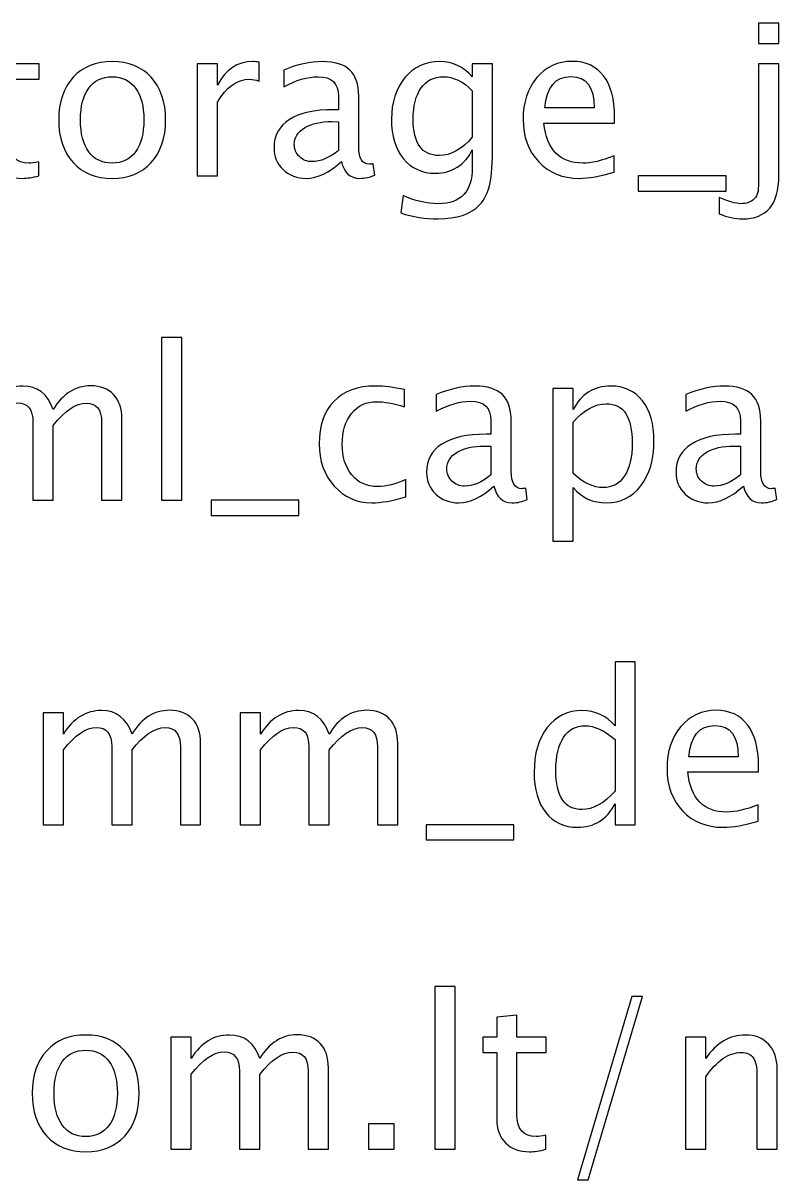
# Model space of a CAD drawing. Header units: centimetres. Extents: x -25.5 to 25.5, y -22 to 28.7.
# Drawn here: x -15.17 to -5.7, y 14.09 to 28.58 of the extents above; entities that cross this region are included whole.
import ezdxf

# ---------------------------------------------------------------- set-up
doc = ezdxf.new("R2010")
doc.units = ezdxf.units.CM
doc.header["$MEASUREMENT"] = 0
doc.layers.add('Layer 1', color=7, linetype='Continuous')

msp = doc.modelspace()

# ---------------------------------------------------------------- linework, layer by layer
at = {"layer": 'Layer 1'}
for points, knots in [([(-5.95396, 28.32938), (-5.95396, 28.32938), (-5.95396, 28.58338), (-5.95396, 28.58338), (-5.95396, 28.58338), (-5.95396, 28.58338), (-5.69996, 28.58338), (-5.69996, 28.58338), (-5.69996, 28.58338), (-5.69996, 28.58338), (-5.69996, 28.32938), (-5.69996, 28.32938), (-5.69996, 28.32938), (-5.69996, 28.32938), (-5.95396, 28.32938), (-5.95396, 28.32938)], [0, 0, 0, 0, 0.2, 0.2, 0.2, 0.2, 0.4, 0.4, 0.4, 0.4, 0.6, 0.6, 0.6, 0.6, 1, 1, 1, 1]), ([(-14.97447, 26.67088), (-15.05296, 26.64927), (-15.12131, 26.63869), (-15.17908, 26.63869), (-15.17908, 26.63869), (-15.30873, 26.63869), (-15.40971, 26.67573), (-15.48203, 26.74981), (-15.48203, 26.74981), (-15.55479, 26.8239), (-15.59095, 26.92664), (-15.59095, 27.0585), (-15.59095, 27.0585), (-15.59095, 27.0585), (-15.59095, 27.88223), (-15.59095, 27.88223), (-15.59095, 27.88223), (-15.59095, 27.88223), (-15.76645, 27.88223), (-15.76645, 27.88223), (-15.76645, 27.88223), (-15.76645, 27.88223), (-15.76645, 28.07273), (-15.76645, 28.07273), (-15.76645, 28.07273), (-15.76645, 28.07273), (-15.59095, 28.07273), (-15.59095, 28.07273), (-15.59095, 28.07273), (-15.59095, 28.07273), (-15.59095, 28.32629), (-15.59095, 28.32629), (-15.59095, 28.32629), (-15.59095, 28.32629), (-15.33695, 28.35054), (-15.33695, 28.35054), (-15.33695, 28.35054), (-15.33695, 28.35054), (-15.33695, 28.07273), (-15.33695, 28.07273), (-15.33695, 28.07273), (-15.33695, 28.07273), (-14.96918, 28.07273), (-14.96918, 28.07273), (-14.96918, 28.07273), (-14.96918, 28.07273), (-14.96918, 27.88223), (-14.96918, 27.88223), (-14.96918, 27.88223), (-14.96918, 27.88223), (-15.33695, 27.88223), (-15.33695, 27.88223), (-15.33695, 27.88223), (-15.33695, 27.88223), (-15.33695, 27.10436), (-15.33695, 27.10436), (-15.33695, 27.10436), (-15.33695, 26.92091), (-15.25713, 26.82919), (-15.09794, 26.82919), (-15.09794, 26.82919), (-15.06399, 26.82919), (-15.02298, 26.83492), (-14.97447, 26.84595), (-14.97447, 26.84595), (-14.97447, 26.84595), (-14.97447, 26.67088), (-14.97447, 26.67088)], [0, 0, 0, 0, 0.05555556, 0.05555556, 0.05555556, 0.05555556, 0.11111111, 0.11111111, 0.11111111, 0.11111111, 0.16666667, 0.16666667, 0.16666667, 0.16666667, 0.22222222, 0.22222222, 0.22222222, 0.22222222, 0.27777778, 0.27777778, 0.27777778, 0.27777778, 0.33333333, 0.33333333, 0.33333333, 0.33333333, 0.38888889, 0.38888889, 0.38888889, 0.38888889, 0.44444444, 0.44444444, 0.44444444, 0.44444444, 0.5, 0.5, 0.5, 0.5, 0.55555556, 0.55555556, 0.55555556, 0.55555556, 0.61111111, 0.61111111, 0.61111111, 0.61111111, 0.66666667, 0.66666667, 0.66666667, 0.66666667, 0.72222222, 0.72222222, 0.72222222, 0.72222222, 0.77777778, 0.77777778, 0.77777778, 0.77777778, 0.83333333, 0.83333333, 0.83333333, 0.83333333, 0.88888889, 0.88888889, 0.88888889, 0.88888889, 1, 1, 1, 1]), ([(-14.05372, 26.63869), (-14.25965, 26.63869), (-14.42281, 26.70439), (-14.54276, 26.8358), (-14.54276, 26.8358), (-14.66314, 26.96721), (-14.72312, 27.14581), (-14.72312, 27.37114), (-14.72312, 27.37114), (-14.72312, 27.59604), (-14.66314, 27.77419), (-14.54276, 27.90516), (-14.54276, 27.90516), (-14.42281, 28.03613), (-14.25965, 28.10183), (-14.05372, 28.10183), (-14.05372, 28.10183), (-13.84779, 28.10183), (-13.68463, 28.03613), (-13.56468, 27.90516), (-13.56468, 27.90516), (-13.4443, 27.77419), (-13.38433, 27.59604), (-13.38433, 27.37114), (-13.38433, 27.37114), (-13.38433, 27.14581), (-13.4443, 26.96721), (-13.56468, 26.8358), (-13.56468, 26.8358), (-13.68463, 26.70439), (-13.84779, 26.63869), (-14.05372, 26.63869)], [0, 0, 0, 0, 0.11111111, 0.11111111, 0.11111111, 0.11111111, 0.22222222, 0.22222222, 0.22222222, 0.22222222, 0.33333333, 0.33333333, 0.33333333, 0.33333333, 0.44444444, 0.44444444, 0.44444444, 0.44444444, 0.55555556, 0.55555556, 0.55555556, 0.55555556, 0.66666667, 0.66666667, 0.66666667, 0.66666667, 0.77777778, 0.77777778, 0.77777778, 0.77777778, 1, 1, 1, 1]), ([(-12.98657, 26.67044), (-12.98657, 26.67044), (-12.98657, 28.07273), (-12.98657, 28.07273), (-12.98657, 28.07273), (-12.98657, 28.07273), (-12.73257, 28.07273), (-12.73257, 28.07273), (-12.73257, 28.07273), (-12.73257, 28.07273), (-12.73257, 27.80771), (-12.73257, 27.80771), (-12.73257, 27.80771), (-12.63159, 28.00394), (-12.48519, 28.10183), (-12.29292, 28.10183), (-12.29292, 28.10183), (-12.2669, 28.10183), (-12.23956, 28.09963), (-12.21134, 28.09522), (-12.21134, 28.09522), (-12.21134, 28.09522), (-12.21134, 27.85754), (-12.21134, 27.85754), (-12.21134, 27.85754), (-12.25544, 27.87209), (-12.29424, 27.87958), (-12.32776, 27.87958), (-12.32776, 27.87958), (-12.48915, 27.87958), (-12.62409, 27.78433), (-12.73257, 27.59339), (-12.73257, 27.59339), (-12.73257, 27.59339), (-12.73257, 26.67044), (-12.73257, 26.67044), (-12.73257, 26.67044), (-12.73257, 26.67044), (-12.98657, 26.67044), (-12.98657, 26.67044)], [0, 0, 0, 0, 0.09090909, 0.09090909, 0.09090909, 0.09090909, 0.18181818, 0.18181818, 0.18181818, 0.18181818, 0.27272727, 0.27272727, 0.27272727, 0.27272727, 0.36363636, 0.36363636, 0.36363636, 0.36363636, 0.45454545, 0.45454545, 0.45454545, 0.45454545, 0.54545455, 0.54545455, 0.54545455, 0.54545455, 0.63636364, 0.63636364, 0.63636364, 0.63636364, 0.72727273, 0.72727273, 0.72727273, 0.72727273, 0.81818182, 0.81818182, 0.81818182, 0.81818182, 1, 1, 1, 1]), ([(-11.18123, 26.84903), (-11.3338, 26.7088), (-11.48065, 26.63869), (-11.62176, 26.63869), (-11.62176, 26.63869), (-11.73773, 26.63869), (-11.83431, 26.67485), (-11.91059, 26.74761), (-11.91059, 26.74761), (-11.98732, 26.82037), (-12.02569, 26.91209), (-12.02569, 27.02278), (-12.02569, 27.02278), (-12.02569, 27.17579), (-11.96131, 27.29353), (-11.83254, 27.37555), (-11.83254, 27.37555), (-11.70378, 27.45757), (-11.51901, 27.49858), (-11.27824, 27.49858), (-11.27824, 27.49858), (-11.27824, 27.49858), (-11.21871, 27.49858), (-11.21871, 27.49858), (-11.21871, 27.49858), (-11.21871, 27.49858), (-11.21871, 27.66748), (-11.21871, 27.66748), (-11.21871, 27.66748), (-11.21871, 27.8302), (-11.30338, 27.91133), (-11.47315, 27.91133), (-11.47315, 27.91133), (-11.60456, 27.91133), (-11.74832, 27.86988), (-11.90398, 27.78698), (-11.90398, 27.78698), (-11.90398, 27.78698), (-11.90398, 27.996), (-11.90398, 27.996), (-11.90398, 27.996), (-11.73288, 28.06656), (-11.57149, 28.10183), (-11.42023, 28.10183), (-11.42023, 28.10183), (-11.26457, 28.10183), (-11.14948, 28.06656), (-11.07584, 27.99556), (-11.07584, 27.99556), (-11.00175, 27.92456), (-10.96471, 27.8152), (-10.96471, 27.66748), (-10.96471, 27.66748), (-10.96471, 27.66748), (-10.96471, 27.0338), (-10.96471, 27.0338), (-10.96471, 27.0338), (-10.96471, 26.88872), (-10.92017, 26.81596), (-10.83066, 26.81596), (-10.83066, 26.81596), (-10.81963, 26.81596), (-10.80332, 26.81772), (-10.78171, 26.82125), (-10.78171, 26.82125), (-10.78171, 26.82125), (-10.76363, 26.68014), (-10.76363, 26.68014), (-10.76363, 26.68014), (-10.82139, 26.65236), (-10.88489, 26.63869), (-10.95457, 26.63869), (-10.95457, 26.63869), (-11.07319, 26.63869), (-11.1486, 26.7088), (-11.18123, 26.84903)], [0, 0, 0, 0, 0.05, 0.05, 0.05, 0.05, 0.1, 0.1, 0.1, 0.1, 0.15, 0.15, 0.15, 0.15, 0.2, 0.2, 0.2, 0.2, 0.25, 0.25, 0.25, 0.25, 0.3, 0.3, 0.3, 0.3, 0.35, 0.35, 0.35, 0.35, 0.4, 0.4, 0.4, 0.4, 0.45, 0.45, 0.45, 0.45, 0.5, 0.5, 0.5, 0.5, 0.55, 0.55, 0.55, 0.55, 0.6, 0.6, 0.6, 0.6, 0.65, 0.65, 0.65, 0.65, 0.7, 0.7, 0.7, 0.7, 0.75, 0.75, 0.75, 0.75, 0.8, 0.8, 0.8, 0.8, 0.85, 0.85, 0.85, 0.85, 0.9, 0.9, 0.9, 0.9, 1, 1, 1, 1]), ([(-10.43775, 26.20477), (-10.43775, 26.20477), (-10.40776, 26.42438), (-10.40776, 26.42438), (-10.40776, 26.42438), (-10.26048, 26.35559), (-10.11452, 26.32119), (-9.97032, 26.32119), (-9.97032, 26.32119), (-9.68413, 26.32119), (-9.54081, 26.47288), (-9.54081, 26.77583), (-9.54081, 26.77583), (-9.54081, 26.77583), (-9.54081, 26.99632), (-9.54081, 26.99632), (-9.54081, 26.99632), (-9.58491, 26.90327), (-9.64753, 26.83139), (-9.72911, 26.7798), (-9.72911, 26.7798), (-9.81069, 26.72821), (-9.90153, 26.70219), (-10.00163, 26.70219), (-10.00163, 26.70219), (-10.1714, 26.70219), (-10.3059, 26.76304), (-10.40512, 26.88475), (-10.40512, 26.88475), (-10.50434, 27.00646), (-10.55417, 27.17138), (-10.55417, 27.37952), (-10.55417, 27.37952), (-10.55417, 27.59251), (-10.49772, 27.76625), (-10.38483, 27.90075), (-10.38483, 27.90075), (-10.2715, 28.03481), (-10.12554, 28.10183), (-9.94607, 28.10183), (-9.94607, 28.10183), (-9.78908, 28.10183), (-9.6537, 28.03833), (-9.54081, 27.91089), (-9.54081, 27.91089), (-9.54081, 27.91089), (-9.54081, 28.07273), (-9.54081, 28.07273), (-9.54081, 28.07273), (-9.54081, 28.07273), (-9.28681, 28.07273), (-9.28681, 28.07273), (-9.28681, 28.07273), (-9.28681, 28.07273), (-9.28681, 27.0532), (-9.28681, 27.0532), (-9.28681, 27.0532), (-9.28681, 26.83404), (-9.29828, 26.67176), (-9.32121, 26.56637), (-9.32121, 26.56637), (-9.3437, 26.46098), (-9.38691, 26.37455), (-9.44953, 26.30752), (-9.44953, 26.30752), (-9.56066, 26.18978), (-9.7344, 26.13069), (-9.97032, 26.13069), (-9.97032, 26.13069), (-10.13216, 26.13069), (-10.28782, 26.15539), (-10.43775, 26.20477)], [0, 0, 0, 0, 0.05263158, 0.05263158, 0.05263158, 0.05263158, 0.10526316, 0.10526316, 0.10526316, 0.10526316, 0.15789474, 0.15789474, 0.15789474, 0.15789474, 0.21052632, 0.21052632, 0.21052632, 0.21052632, 0.26315789, 0.26315789, 0.26315789, 0.26315789, 0.31578947, 0.31578947, 0.31578947, 0.31578947, 0.36842105, 0.36842105, 0.36842105, 0.36842105, 0.42105263, 0.42105263, 0.42105263, 0.42105263, 0.47368421, 0.47368421, 0.47368421, 0.47368421, 0.52631579, 0.52631579, 0.52631579, 0.52631579, 0.57894737, 0.57894737, 0.57894737, 0.57894737, 0.63157895, 0.63157895, 0.63157895, 0.63157895, 0.68421053, 0.68421053, 0.68421053, 0.68421053, 0.73684211, 0.73684211, 0.73684211, 0.73684211, 0.78947368, 0.78947368, 0.78947368, 0.78947368, 0.84210526, 0.84210526, 0.84210526, 0.84210526, 0.89473684, 0.89473684, 0.89473684, 0.89473684, 1, 1, 1, 1]), ([(-7.76414, 26.71542), (-7.9348, 26.66427), (-8.08076, 26.63869), (-8.20247, 26.63869), (-8.20247, 26.63869), (-8.41017, 26.63869), (-8.57906, 26.70748), (-8.70914, 26.84462), (-8.70914, 26.84462), (-8.83923, 26.98177), (-8.9045, 27.15948), (-8.9045, 27.3782), (-8.9045, 27.3782), (-8.9045, 27.59031), (-8.84717, 27.76449), (-8.73208, 27.90075), (-8.73208, 27.90075), (-8.61698, 28.03657), (-8.4697, 28.10448), (-8.29022, 28.10448), (-8.29022, 28.10448), (-8.12045, 28.10448), (-7.98904, 28.04407), (-7.89643, 27.92324), (-7.89643, 27.92324), (-7.80383, 27.80241), (-7.75753, 27.63132), (-7.75753, 27.40951), (-7.75753, 27.40951), (-7.75753, 27.40951), (-7.75885, 27.3319), (-7.75885, 27.3319), (-7.75885, 27.3319), (-7.75885, 27.3319), (-8.6452, 27.3319), (-8.6452, 27.3319), (-8.6452, 27.3319), (-8.60816, 26.99676), (-8.44456, 26.82919), (-8.15484, 26.82919), (-8.15484, 26.82919), (-8.04857, 26.82919), (-7.91848, 26.85918), (-7.76414, 26.91915), (-7.76414, 26.91915), (-7.76414, 26.91915), (-7.76414, 26.71542), (-7.76414, 26.71542)], [0, 0, 0, 0, 0.07692308, 0.07692308, 0.07692308, 0.07692308, 0.15384615, 0.15384615, 0.15384615, 0.15384615, 0.23076923, 0.23076923, 0.23076923, 0.23076923, 0.30769231, 0.30769231, 0.30769231, 0.30769231, 0.38461538, 0.38461538, 0.38461538, 0.38461538, 0.46153846, 0.46153846, 0.46153846, 0.46153846, 0.53846154, 0.53846154, 0.53846154, 0.53846154, 0.61538462, 0.61538462, 0.61538462, 0.61538462, 0.69230769, 0.69230769, 0.69230769, 0.69230769, 0.76923077, 0.76923077, 0.76923077, 0.76923077, 0.84615385, 0.84615385, 0.84615385, 0.84615385, 1, 1, 1, 1]), ([(-6.44873, 26.19419), (-6.44873, 26.19419), (-6.44873, 26.39792), (-6.44873, 26.39792), (-6.44873, 26.39792), (-6.32966, 26.34677), (-6.23882, 26.32119), (-6.17665, 26.32119), (-6.17665, 26.32119), (-6.10609, 26.32119), (-6.05097, 26.34015), (-6.01217, 26.37808), (-6.01217, 26.37808), (-5.98615, 26.40365), (-5.97027, 26.4332), (-5.96366, 26.46583), (-5.96366, 26.46583), (-5.95704, 26.49846), (-5.95396, 26.56681), (-5.95396, 26.67088), (-5.95396, 26.67088), (-5.95396, 26.67088), (-5.95396, 28.07273), (-5.95396, 28.07273), (-5.95396, 28.07273), (-5.95396, 28.07273), (-5.69996, 28.07273), (-5.69996, 28.07273), (-5.69996, 28.07273), (-5.69996, 28.07273), (-5.69996, 26.67132), (-5.69996, 26.67132), (-5.69996, 26.67132), (-5.69996, 26.31105), (-5.85209, 26.13069), (-6.1568, 26.13069), (-6.1568, 26.13069), (-6.2472, 26.13069), (-6.34466, 26.15186), (-6.44873, 26.19419)], [0, 0, 0, 0, 0.09090909, 0.09090909, 0.09090909, 0.09090909, 0.18181818, 0.18181818, 0.18181818, 0.18181818, 0.27272727, 0.27272727, 0.27272727, 0.27272727, 0.36363636, 0.36363636, 0.36363636, 0.36363636, 0.45454545, 0.45454545, 0.45454545, 0.45454545, 0.54545455, 0.54545455, 0.54545455, 0.54545455, 0.63636364, 0.63636364, 0.63636364, 0.63636364, 0.72727273, 0.72727273, 0.72727273, 0.72727273, 0.81818182, 0.81818182, 0.81818182, 0.81818182, 1, 1, 1, 1]), ([(-14.05416, 26.82919), (-13.92848, 26.82919), (-13.83059, 26.87637), (-13.76092, 26.97118), (-13.76092, 26.97118), (-13.69168, 27.06555), (-13.65685, 27.19917), (-13.65685, 27.37114), (-13.65685, 27.37114), (-13.65685, 27.54268), (-13.69168, 27.67586), (-13.76092, 27.77022), (-13.76092, 27.77022), (-13.83059, 27.86415), (-13.92848, 27.91133), (-14.05416, 27.91133), (-14.05416, 27.91133), (-14.18028, 27.91133), (-14.27817, 27.86415), (-14.34697, 27.77022), (-14.34697, 27.77022), (-14.4162, 27.67586), (-14.45059, 27.54268), (-14.45059, 27.37114), (-14.45059, 27.37114), (-14.45059, 27.19917), (-14.4162, 27.06555), (-14.34697, 26.97118), (-14.34697, 26.97118), (-14.27817, 26.87637), (-14.18028, 26.82919), (-14.05416, 26.82919)], [0, 0, 0, 0, 0.11111111, 0.11111111, 0.11111111, 0.11111111, 0.22222222, 0.22222222, 0.22222222, 0.22222222, 0.33333333, 0.33333333, 0.33333333, 0.33333333, 0.44444444, 0.44444444, 0.44444444, 0.44444444, 0.55555556, 0.55555556, 0.55555556, 0.55555556, 0.66666667, 0.66666667, 0.66666667, 0.66666667, 0.77777778, 0.77777778, 0.77777778, 0.77777778, 1, 1, 1, 1]), ([(-9.54081, 27.15551), (-9.54081, 27.15551), (-9.54081, 27.73715), (-9.54081, 27.73715), (-9.54081, 27.73715), (-9.65282, 27.85313), (-9.77497, 27.91133), (-9.90682, 27.91133), (-9.90682, 27.91133), (-10.02412, 27.91133), (-10.11584, 27.86459), (-10.18199, 27.77066), (-10.18199, 27.77066), (-10.24857, 27.67718), (-10.28164, 27.54709), (-10.28164, 27.38129), (-10.28164, 27.38129), (-10.28164, 27.07657), (-10.17361, 26.92444), (-9.95709, 26.92444), (-9.95709, 26.92444), (-9.80981, 26.92444), (-9.6709, 27.00161), (-9.54081, 27.15551)], [0, 0, 0, 0, 0.14285714, 0.14285714, 0.14285714, 0.14285714, 0.28571429, 0.28571429, 0.28571429, 0.28571429, 0.42857143, 0.42857143, 0.42857143, 0.42857143, 0.57142857, 0.57142857, 0.57142857, 0.57142857, 0.71428571, 0.71428571, 0.71428571, 0.71428571, 1, 1, 1, 1]), ([(-8.63197, 27.5224), (-8.63197, 27.5224), (-8.01285, 27.5224), (-8.01285, 27.5224), (-8.01285, 27.5224), (-8.01285, 27.78345), (-8.11031, 27.91398), (-8.30477, 27.91398), (-8.30477, 27.91398), (-8.50057, 27.91398), (-8.60949, 27.78345), (-8.63197, 27.5224)], [0, 0, 0, 0, 0.25, 0.25, 0.25, 0.25, 0.5, 0.5, 0.5, 0.5, 1, 1, 1, 1]), ([(-11.21871, 26.9875), (-11.21871, 26.9875), (-11.21871, 27.34777), (-11.21871, 27.34777), (-11.21871, 27.34777), (-11.21871, 27.34777), (-11.30029, 27.35042), (-11.30029, 27.35042), (-11.30029, 27.35042), (-11.4414, 27.35042), (-11.55517, 27.3244), (-11.64204, 27.27237), (-11.64204, 27.27237), (-11.72847, 27.21989), (-11.77169, 27.15066), (-11.77169, 27.06423), (-11.77169, 27.06423), (-11.77169, 27.00381), (-11.75008, 26.95266), (-11.70731, 26.91077), (-11.70731, 26.91077), (-11.66409, 26.86888), (-11.61162, 26.84771), (-11.54944, 26.84771), (-11.54944, 26.84771), (-11.44361, 26.84771), (-11.33336, 26.89445), (-11.21871, 26.9875)], [0, 0, 0, 0, 0.125, 0.125, 0.125, 0.125, 0.25, 0.25, 0.25, 0.25, 0.375, 0.375, 0.375, 0.375, 0.5, 0.5, 0.5, 0.5, 0.625, 0.625, 0.625, 0.625, 0.75, 0.75, 0.75, 0.75, 1, 1, 1, 1]), ([(-7.46208, 26.47994), (-7.46208, 26.47994), (-7.46208, 26.67044), (-7.46208, 26.67044), (-7.46208, 26.67044), (-7.46208, 26.67044), (-6.36141, 26.67044), (-6.36141, 26.67044), (-6.36141, 26.67044), (-6.36141, 26.67044), (-6.36141, 26.47994), (-6.36141, 26.47994), (-6.36141, 26.47994), (-6.36141, 26.47994), (-7.46208, 26.47994), (-7.46208, 26.47994)], [0, 0, 0, 0, 0.2, 0.2, 0.2, 0.2, 0.4, 0.4, 0.4, 0.4, 0.6, 0.6, 0.6, 0.6, 1, 1, 1, 1]), ([(-13.4357, 22.60468), (-13.4357, 22.60468), (-13.4357, 24.64461), (-13.4357, 24.64461), (-13.4357, 24.64461), (-13.4357, 24.64461), (-13.1817, 24.64461), (-13.1817, 24.64461), (-13.1817, 24.64461), (-13.1817, 24.64461), (-13.1817, 22.60468), (-13.1817, 22.60468), (-13.1817, 22.60468), (-13.1817, 22.60468), (-13.4357, 22.60468), (-13.4357, 22.60468)], [0, 0, 0, 0, 0.2, 0.2, 0.2, 0.2, 0.4, 0.4, 0.4, 0.4, 0.6, 0.6, 0.6, 0.6, 1, 1, 1, 1]), ([(-15.90602, 22.60468), (-15.90602, 22.60468), (-15.90602, 24.00697), (-15.90602, 24.00697), (-15.90602, 24.00697), (-15.90602, 24.00697), (-15.65202, 24.00697), (-15.65202, 24.00697), (-15.65202, 24.00697), (-15.65202, 24.00697), (-15.65202, 23.74195), (-15.65202, 23.74195), (-15.65202, 23.74195), (-15.52811, 23.93818), (-15.36936, 24.03607), (-15.17489, 24.03607), (-15.17489, 24.03607), (-14.98748, 24.03607), (-14.86004, 23.93818), (-14.79213, 23.74195), (-14.79213, 23.74195), (-14.67174, 23.93994), (-14.51475, 24.03872), (-14.32205, 24.03872), (-14.32205, 24.03872), (-14.19902, 24.03872), (-14.10333, 24.00256), (-14.03498, 23.9298), (-14.03498, 23.9298), (-13.96663, 23.85704), (-13.93223, 23.75518), (-13.93223, 23.62421), (-13.93223, 23.62421), (-13.93223, 23.62421), (-13.93223, 22.60468), (-13.93223, 22.60468), (-13.93223, 22.60468), (-13.93223, 22.60468), (-14.18623, 22.60468), (-14.18623, 22.60468), (-14.18623, 22.60468), (-14.18623, 22.60468), (-14.18623, 23.58231), (-14.18623, 23.58231), (-14.18623, 23.58231), (-14.18623, 23.74195), (-14.24973, 23.82176), (-14.37673, 23.82176), (-14.37673, 23.82176), (-14.50858, 23.82176), (-14.64705, 23.72872), (-14.79213, 23.54219), (-14.79213, 23.54219), (-14.79213, 23.54219), (-14.79213, 22.60468), (-14.79213, 22.60468), (-14.79213, 22.60468), (-14.79213, 22.60468), (-15.04613, 22.60468), (-15.04613, 22.60468), (-15.04613, 22.60468), (-15.04613, 22.60468), (-15.04613, 23.5832), (-15.04613, 23.5832), (-15.04613, 23.5832), (-15.04613, 23.74415), (-15.11051, 23.82441), (-15.23971, 23.82441), (-15.23971, 23.82441), (-15.36803, 23.82441), (-15.50562, 23.73092), (-15.65202, 23.54351), (-15.65202, 23.54351), (-15.65202, 23.54351), (-15.65202, 22.60468), (-15.65202, 22.60468), (-15.65202, 22.60468), (-15.65202, 22.60468), (-15.90602, 22.60468), (-15.90602, 22.60468)], [0, 0, 0, 0, 0.04761905, 0.04761905, 0.04761905, 0.04761905, 0.0952381, 0.0952381, 0.0952381, 0.0952381, 0.14285714, 0.14285714, 0.14285714, 0.14285714, 0.19047619, 0.19047619, 0.19047619, 0.19047619, 0.23809524, 0.23809524, 0.23809524, 0.23809524, 0.28571429, 0.28571429, 0.28571429, 0.28571429, 0.33333333, 0.33333333, 0.33333333, 0.33333333, 0.38095238, 0.38095238, 0.38095238, 0.38095238, 0.42857143, 0.42857143, 0.42857143, 0.42857143, 0.47619048, 0.47619048, 0.47619048, 0.47619048, 0.52380952, 0.52380952, 0.52380952, 0.52380952, 0.57142857, 0.57142857, 0.57142857, 0.57142857, 0.61904762, 0.61904762, 0.61904762, 0.61904762, 0.66666667, 0.66666667, 0.66666667, 0.66666667, 0.71428571, 0.71428571, 0.71428571, 0.71428571, 0.76190476, 0.76190476, 0.76190476, 0.76190476, 0.80952381, 0.80952381, 0.80952381, 0.80952381, 0.85714286, 0.85714286, 0.85714286, 0.85714286, 0.9047619, 0.9047619, 0.9047619, 0.9047619, 1, 1, 1, 1]), ([(-10.37448, 22.64701), (-10.53897, 22.59762), (-10.68096, 22.57293), (-10.80046, 22.57293), (-10.80046, 22.57293), (-10.99008, 22.57293), (-11.14707, 22.64304), (-11.27186, 22.78283), (-11.27186, 22.78283), (-11.39666, 22.92306), (-11.45928, 23.09989), (-11.45928, 23.31288), (-11.45928, 23.31288), (-11.45928, 23.54042), (-11.39754, 23.71813), (-11.27407, 23.84513), (-11.27407, 23.84513), (-11.1506, 23.97257), (-10.97818, 24.03607), (-10.75681, 24.03607), (-10.75681, 24.03607), (-10.64789, 24.03607), (-10.5253, 24.02108), (-10.39036, 23.99109), (-10.39036, 23.99109), (-10.39036, 23.99109), (-10.39036, 23.77678), (-10.39036, 23.77678), (-10.39036, 23.77678), (-10.53368, 23.81912), (-10.65053, 23.84028), (-10.74049, 23.84028), (-10.74049, 23.84028), (-10.87102, 23.84028), (-10.97553, 23.79133), (-11.05358, 23.69388), (-11.05358, 23.69388), (-11.13163, 23.59643), (-11.17088, 23.46634), (-11.17088, 23.30406), (-11.17088, 23.30406), (-11.17088, 23.14663), (-11.13031, 23.01963), (-11.04961, 22.92218), (-11.04961, 22.92218), (-10.96891, 22.82517), (-10.86352, 22.77666), (-10.73255, 22.77666), (-10.73255, 22.77666), (-10.61658, 22.77666), (-10.49752, 22.80665), (-10.37448, 22.86662), (-10.37448, 22.86662), (-10.37448, 22.86662), (-10.37448, 22.64701), (-10.37448, 22.64701)], [0, 0, 0, 0, 0.06666667, 0.06666667, 0.06666667, 0.06666667, 0.13333333, 0.13333333, 0.13333333, 0.13333333, 0.2, 0.2, 0.2, 0.2, 0.26666667, 0.26666667, 0.26666667, 0.26666667, 0.33333333, 0.33333333, 0.33333333, 0.33333333, 0.4, 0.4, 0.4, 0.4, 0.46666667, 0.46666667, 0.46666667, 0.46666667, 0.53333333, 0.53333333, 0.53333333, 0.53333333, 0.6, 0.6, 0.6, 0.6, 0.66666667, 0.66666667, 0.66666667, 0.66666667, 0.73333333, 0.73333333, 0.73333333, 0.73333333, 0.8, 0.8, 0.8, 0.8, 0.86666667, 0.86666667, 0.86666667, 0.86666667, 1, 1, 1, 1]), ([(-9.27029, 22.78327), (-9.42286, 22.64304), (-9.56971, 22.57293), (-9.71082, 22.57293), (-9.71082, 22.57293), (-9.82679, 22.57293), (-9.92337, 22.60909), (-9.99965, 22.68185), (-9.99965, 22.68185), (-10.07638, 22.75461), (-10.11475, 22.84633), (-10.11475, 22.95702), (-10.11475, 22.95702), (-10.11475, 23.11003), (-10.05037, 23.22777), (-9.9216, 23.30979), (-9.9216, 23.30979), (-9.79284, 23.39181), (-9.60807, 23.43282), (-9.3673, 23.43282), (-9.3673, 23.43282), (-9.3673, 23.43282), (-9.30777, 23.43282), (-9.30777, 23.43282), (-9.30777, 23.43282), (-9.30777, 23.43282), (-9.30777, 23.60172), (-9.30777, 23.60172), (-9.30777, 23.60172), (-9.30777, 23.76444), (-9.39244, 23.84557), (-9.56221, 23.84557), (-9.56221, 23.84557), (-9.69362, 23.84557), (-9.83738, 23.80412), (-9.99304, 23.72122), (-9.99304, 23.72122), (-9.99304, 23.72122), (-9.99304, 23.93024), (-9.99304, 23.93024), (-9.99304, 23.93024), (-9.82194, 24.0008), (-9.66055, 24.03607), (-9.50929, 24.03607), (-9.50929, 24.03607), (-9.35363, 24.03607), (-9.23854, 24.0008), (-9.1649, 23.9298), (-9.1649, 23.9298), (-9.09081, 23.8588), (-9.05377, 23.74944), (-9.05377, 23.60172), (-9.05377, 23.60172), (-9.05377, 23.60172), (-9.05377, 22.96804), (-9.05377, 22.96804), (-9.05377, 22.96804), (-9.05377, 22.82296), (-9.00923, 22.7502), (-8.91972, 22.7502), (-8.91972, 22.7502), (-8.90869, 22.7502), (-8.89238, 22.75196), (-8.87077, 22.75549), (-8.87077, 22.75549), (-8.87077, 22.75549), (-8.85269, 22.61438), (-8.85269, 22.61438), (-8.85269, 22.61438), (-8.91045, 22.5866), (-8.97395, 22.57293), (-9.04363, 22.57293), (-9.04363, 22.57293), (-9.16225, 22.57293), (-9.23766, 22.64304), (-9.27029, 22.78327)], [0, 0, 0, 0, 0.05, 0.05, 0.05, 0.05, 0.1, 0.1, 0.1, 0.1, 0.15, 0.15, 0.15, 0.15, 0.2, 0.2, 0.2, 0.2, 0.25, 0.25, 0.25, 0.25, 0.3, 0.3, 0.3, 0.3, 0.35, 0.35, 0.35, 0.35, 0.4, 0.4, 0.4, 0.4, 0.45, 0.45, 0.45, 0.45, 0.5, 0.5, 0.5, 0.5, 0.55, 0.55, 0.55, 0.55, 0.6, 0.6, 0.6, 0.6, 0.65, 0.65, 0.65, 0.65, 0.7, 0.7, 0.7, 0.7, 0.75, 0.75, 0.75, 0.75, 0.8, 0.8, 0.8, 0.8, 0.85, 0.85, 0.85, 0.85, 0.9, 0.9, 0.9, 0.9, 1, 1, 1, 1]), ([(-8.5321, 22.09403), (-8.5321, 22.09403), (-8.5321, 24.00697), (-8.5321, 24.00697), (-8.5321, 24.00697), (-8.5321, 24.00697), (-8.2781, 24.00697), (-8.2781, 24.00697), (-8.2781, 24.00697), (-8.2781, 24.00697), (-8.2781, 23.74195), (-8.2781, 23.74195), (-8.2781, 23.74195), (-8.17403, 23.93818), (-8.01749, 24.03607), (-7.80891, 24.03607), (-7.80891, 24.03607), (-7.64001, 24.03607), (-7.50728, 23.97478), (-7.41027, 23.85175), (-7.41027, 23.85175), (-7.31325, 23.72872), (-7.26475, 23.56071), (-7.26475, 23.34772), (-7.26475, 23.34772), (-7.26475, 23.11577), (-7.31987, 22.92835), (-7.42967, 22.78636), (-7.42967, 22.78636), (-7.53947, 22.64393), (-7.68411, 22.57293), (-7.86315, 22.57293), (-7.86315, 22.57293), (-8.02939, 22.57293), (-8.16786, 22.63643), (-8.2781, 22.76387), (-8.2781, 22.76387), (-8.2781, 22.76387), (-8.2781, 22.09403), (-8.2781, 22.09403), (-8.2781, 22.09403), (-8.2781, 22.09403), (-8.5321, 22.09403), (-8.5321, 22.09403)], [0, 0, 0, 0, 0.08333333, 0.08333333, 0.08333333, 0.08333333, 0.16666667, 0.16666667, 0.16666667, 0.16666667, 0.25, 0.25, 0.25, 0.25, 0.33333333, 0.33333333, 0.33333333, 0.33333333, 0.41666667, 0.41666667, 0.41666667, 0.41666667, 0.5, 0.5, 0.5, 0.5, 0.58333333, 0.58333333, 0.58333333, 0.58333333, 0.66666667, 0.66666667, 0.66666667, 0.66666667, 0.75, 0.75, 0.75, 0.75, 0.83333333, 0.83333333, 0.83333333, 0.83333333, 1, 1, 1, 1]), ([(-6.14424, 22.78327), (-6.29681, 22.64304), (-6.44366, 22.57293), (-6.58477, 22.57293), (-6.58477, 22.57293), (-6.70074, 22.57293), (-6.79732, 22.60909), (-6.8736, 22.68185), (-6.8736, 22.68185), (-6.95033, 22.75461), (-6.9887, 22.84633), (-6.9887, 22.95702), (-6.9887, 22.95702), (-6.9887, 23.11003), (-6.92432, 23.22777), (-6.79555, 23.30979), (-6.79555, 23.30979), (-6.66679, 23.39181), (-6.48202, 23.43282), (-6.24125, 23.43282), (-6.24125, 23.43282), (-6.24125, 23.43282), (-6.18172, 23.43282), (-6.18172, 23.43282), (-6.18172, 23.43282), (-6.18172, 23.43282), (-6.18172, 23.60172), (-6.18172, 23.60172), (-6.18172, 23.60172), (-6.18172, 23.76444), (-6.26639, 23.84557), (-6.43616, 23.84557), (-6.43616, 23.84557), (-6.56757, 23.84557), (-6.71133, 23.80412), (-6.86699, 23.72122), (-6.86699, 23.72122), (-6.86699, 23.72122), (-6.86699, 23.93024), (-6.86699, 23.93024), (-6.86699, 23.93024), (-6.69589, 24.0008), (-6.5345, 24.03607), (-6.38324, 24.03607), (-6.38324, 24.03607), (-6.22758, 24.03607), (-6.11249, 24.0008), (-6.03885, 23.9298), (-6.03885, 23.9298), (-5.96476, 23.8588), (-5.92772, 23.74944), (-5.92772, 23.60172), (-5.92772, 23.60172), (-5.92772, 23.60172), (-5.92772, 22.96804), (-5.92772, 22.96804), (-5.92772, 22.96804), (-5.92772, 22.82296), (-5.88318, 22.7502), (-5.79367, 22.7502), (-5.79367, 22.7502), (-5.78264, 22.7502), (-5.76633, 22.75196), (-5.74472, 22.75549), (-5.74472, 22.75549), (-5.74472, 22.75549), (-5.72664, 22.61438), (-5.72664, 22.61438), (-5.72664, 22.61438), (-5.7844, 22.5866), (-5.8479, 22.57293), (-5.91758, 22.57293), (-5.91758, 22.57293), (-6.0362, 22.57293), (-6.11161, 22.64304), (-6.14424, 22.78327)], [0, 0, 0, 0, 0.05, 0.05, 0.05, 0.05, 0.1, 0.1, 0.1, 0.1, 0.15, 0.15, 0.15, 0.15, 0.2, 0.2, 0.2, 0.2, 0.25, 0.25, 0.25, 0.25, 0.3, 0.3, 0.3, 0.3, 0.35, 0.35, 0.35, 0.35, 0.4, 0.4, 0.4, 0.4, 0.45, 0.45, 0.45, 0.45, 0.5, 0.5, 0.5, 0.5, 0.55, 0.55, 0.55, 0.55, 0.6, 0.6, 0.6, 0.6, 0.65, 0.65, 0.65, 0.65, 0.7, 0.7, 0.7, 0.7, 0.75, 0.75, 0.75, 0.75, 0.8, 0.8, 0.8, 0.8, 0.85, 0.85, 0.85, 0.85, 0.9, 0.9, 0.9, 0.9, 1, 1, 1, 1]), ([(-8.2781, 22.93894), (-8.14713, 22.82208), (-8.02234, 22.76343), (-7.90372, 22.76343), (-7.90372, 22.76343), (-7.78686, 22.76343), (-7.69646, 22.81238), (-7.63296, 22.90983), (-7.63296, 22.90983), (-7.56902, 23.00729), (-7.53727, 23.14443), (-7.53727, 23.3217), (-7.53727, 23.3217), (-7.53727, 23.64978), (-7.64575, 23.81382), (-7.86271, 23.81382), (-7.86271, 23.81382), (-8.0047, 23.81382), (-8.14316, 23.7371), (-8.2781, 23.5832), (-8.2781, 23.5832), (-8.2781, 23.5832), (-8.2781, 22.93894), (-8.2781, 22.93894)], [0, 0, 0, 0, 0.14285714, 0.14285714, 0.14285714, 0.14285714, 0.28571429, 0.28571429, 0.28571429, 0.28571429, 0.42857143, 0.42857143, 0.42857143, 0.42857143, 0.57142857, 0.57142857, 0.57142857, 0.57142857, 0.71428571, 0.71428571, 0.71428571, 0.71428571, 1, 1, 1, 1]), ([(-9.30777, 22.92174), (-9.30777, 22.92174), (-9.30777, 23.28201), (-9.30777, 23.28201), (-9.30777, 23.28201), (-9.30777, 23.28201), (-9.38935, 23.28466), (-9.38935, 23.28466), (-9.38935, 23.28466), (-9.53046, 23.28466), (-9.64423, 23.25864), (-9.7311, 23.20661), (-9.7311, 23.20661), (-9.81753, 23.15413), (-9.86075, 23.0849), (-9.86075, 22.99847), (-9.86075, 22.99847), (-9.86075, 22.93805), (-9.83914, 22.8869), (-9.79637, 22.84501), (-9.79637, 22.84501), (-9.75315, 22.80312), (-9.70068, 22.78195), (-9.6385, 22.78195), (-9.6385, 22.78195), (-9.53267, 22.78195), (-9.42242, 22.82869), (-9.30777, 22.92174)], [0, 0, 0, 0, 0.125, 0.125, 0.125, 0.125, 0.25, 0.25, 0.25, 0.25, 0.375, 0.375, 0.375, 0.375, 0.5, 0.5, 0.5, 0.5, 0.625, 0.625, 0.625, 0.625, 0.75, 0.75, 0.75, 0.75, 1, 1, 1, 1]), ([(-6.18172, 22.92174), (-6.18172, 22.92174), (-6.18172, 23.28201), (-6.18172, 23.28201), (-6.18172, 23.28201), (-6.18172, 23.28201), (-6.2633, 23.28466), (-6.2633, 23.28466), (-6.2633, 23.28466), (-6.40441, 23.28466), (-6.51818, 23.25864), (-6.60505, 23.20661), (-6.60505, 23.20661), (-6.69148, 23.15413), (-6.7347, 23.0849), (-6.7347, 22.99847), (-6.7347, 22.99847), (-6.7347, 22.93805), (-6.71309, 22.8869), (-6.67032, 22.84501), (-6.67032, 22.84501), (-6.6271, 22.80312), (-6.57463, 22.78195), (-6.51245, 22.78195), (-6.51245, 22.78195), (-6.40662, 22.78195), (-6.29637, 22.82869), (-6.18172, 22.92174)], [0, 0, 0, 0, 0.125, 0.125, 0.125, 0.125, 0.25, 0.25, 0.25, 0.25, 0.375, 0.375, 0.375, 0.375, 0.5, 0.5, 0.5, 0.5, 0.625, 0.625, 0.625, 0.625, 0.75, 0.75, 0.75, 0.75, 1, 1, 1, 1]), ([(-12.81394, 22.41418), (-12.81394, 22.41418), (-12.81394, 22.60468), (-12.81394, 22.60468), (-12.81394, 22.60468), (-12.81394, 22.60468), (-11.71327, 22.60468), (-11.71327, 22.60468), (-11.71327, 22.60468), (-11.71327, 22.60468), (-11.71327, 22.41418), (-11.71327, 22.41418), (-11.71327, 22.41418), (-11.71327, 22.41418), (-12.81394, 22.41418), (-12.81394, 22.41418)], [0, 0, 0, 0, 0.2, 0.2, 0.2, 0.2, 0.4, 0.4, 0.4, 0.4, 0.6, 0.6, 0.6, 0.6, 1, 1, 1, 1]), ([(-7.75314, 18.53892), (-7.75314, 18.53892), (-7.75314, 18.80218), (-7.75314, 18.80218), (-7.75314, 18.80218), (-7.85677, 18.60551), (-8.01287, 18.50717), (-8.22145, 18.50717), (-8.22145, 18.50717), (-8.39079, 18.50717), (-8.52396, 18.56847), (-8.62097, 18.6915), (-8.62097, 18.6915), (-8.71799, 18.81453), (-8.7665, 18.98254), (-8.7665, 19.19553), (-8.7665, 19.19553), (-8.7665, 19.42836), (-8.71137, 19.61577), (-8.60157, 19.75777), (-8.60157, 19.75777), (-8.49133, 19.89932), (-8.34669, 19.97031), (-8.16721, 19.97031), (-8.16721, 19.97031), (-8.00097, 19.97031), (-7.8625, 19.90681), (-7.75314, 19.77937), (-7.75314, 19.77937), (-7.75314, 19.77937), (-7.75314, 20.57885), (-7.75314, 20.57885), (-7.75314, 20.57885), (-7.75314, 20.57885), (-7.49914, 20.57885), (-7.49914, 20.57885), (-7.49914, 20.57885), (-7.49914, 20.57885), (-7.49914, 18.53892), (-7.49914, 18.53892), (-7.49914, 18.53892), (-7.49914, 18.53892), (-7.75314, 18.53892), (-7.75314, 18.53892)], [0, 0, 0, 0, 0.08333333, 0.08333333, 0.08333333, 0.08333333, 0.16666667, 0.16666667, 0.16666667, 0.16666667, 0.25, 0.25, 0.25, 0.25, 0.33333333, 0.33333333, 0.33333333, 0.33333333, 0.41666667, 0.41666667, 0.41666667, 0.41666667, 0.5, 0.5, 0.5, 0.5, 0.58333333, 0.58333333, 0.58333333, 0.58333333, 0.66666667, 0.66666667, 0.66666667, 0.66666667, 0.75, 0.75, 0.75, 0.75, 0.83333333, 0.83333333, 0.83333333, 0.83333333, 1, 1, 1, 1]), ([(-14.91892, 18.53892), (-14.91892, 18.53892), (-14.91892, 19.94121), (-14.91892, 19.94121), (-14.91892, 19.94121), (-14.91892, 19.94121), (-14.66492, 19.94121), (-14.66492, 19.94121), (-14.66492, 19.94121), (-14.66492, 19.94121), (-14.66492, 19.67619), (-14.66492, 19.67619), (-14.66492, 19.67619), (-14.54101, 19.87242), (-14.38226, 19.97031), (-14.18779, 19.97031), (-14.18779, 19.97031), (-14.00038, 19.97031), (-13.87294, 19.87242), (-13.80503, 19.67619), (-13.80503, 19.67619), (-13.68464, 19.87418), (-13.52765, 19.97296), (-13.33495, 19.97296), (-13.33495, 19.97296), (-13.21192, 19.97296), (-13.11623, 19.9368), (-13.04788, 19.86404), (-13.04788, 19.86404), (-12.97953, 19.79128), (-12.94513, 19.68942), (-12.94513, 19.55845), (-12.94513, 19.55845), (-12.94513, 19.55845), (-12.94513, 18.53892), (-12.94513, 18.53892), (-12.94513, 18.53892), (-12.94513, 18.53892), (-13.19913, 18.53892), (-13.19913, 18.53892), (-13.19913, 18.53892), (-13.19913, 18.53892), (-13.19913, 19.51655), (-13.19913, 19.51655), (-13.19913, 19.51655), (-13.19913, 19.67619), (-13.26263, 19.756), (-13.38963, 19.756), (-13.38963, 19.756), (-13.52148, 19.756), (-13.65995, 19.66296), (-13.80503, 19.47643), (-13.80503, 19.47643), (-13.80503, 19.47643), (-13.80503, 18.53892), (-13.80503, 18.53892), (-13.80503, 18.53892), (-13.80503, 18.53892), (-14.05903, 18.53892), (-14.05903, 18.53892), (-14.05903, 18.53892), (-14.05903, 18.53892), (-14.05903, 19.51744), (-14.05903, 19.51744), (-14.05903, 19.51744), (-14.05903, 19.67839), (-14.12341, 19.75865), (-14.25261, 19.75865), (-14.25261, 19.75865), (-14.38093, 19.75865), (-14.51852, 19.66516), (-14.66492, 19.47775), (-14.66492, 19.47775), (-14.66492, 19.47775), (-14.66492, 18.53892), (-14.66492, 18.53892), (-14.66492, 18.53892), (-14.66492, 18.53892), (-14.91892, 18.53892), (-14.91892, 18.53892)], [0, 0, 0, 0, 0.04761905, 0.04761905, 0.04761905, 0.04761905, 0.0952381, 0.0952381, 0.0952381, 0.0952381, 0.14285714, 0.14285714, 0.14285714, 0.14285714, 0.19047619, 0.19047619, 0.19047619, 0.19047619, 0.23809524, 0.23809524, 0.23809524, 0.23809524, 0.28571429, 0.28571429, 0.28571429, 0.28571429, 0.33333333, 0.33333333, 0.33333333, 0.33333333, 0.38095238, 0.38095238, 0.38095238, 0.38095238, 0.42857143, 0.42857143, 0.42857143, 0.42857143, 0.47619048, 0.47619048, 0.47619048, 0.47619048, 0.52380952, 0.52380952, 0.52380952, 0.52380952, 0.57142857, 0.57142857, 0.57142857, 0.57142857, 0.61904762, 0.61904762, 0.61904762, 0.61904762, 0.66666667, 0.66666667, 0.66666667, 0.66666667, 0.71428571, 0.71428571, 0.71428571, 0.71428571, 0.76190476, 0.76190476, 0.76190476, 0.76190476, 0.80952381, 0.80952381, 0.80952381, 0.80952381, 0.85714286, 0.85714286, 0.85714286, 0.85714286, 0.9047619, 0.9047619, 0.9047619, 0.9047619, 1, 1, 1, 1]), ([(-12.4486, 18.53892), (-12.4486, 18.53892), (-12.4486, 19.94121), (-12.4486, 19.94121), (-12.4486, 19.94121), (-12.4486, 19.94121), (-12.1946, 19.94121), (-12.1946, 19.94121), (-12.1946, 19.94121), (-12.1946, 19.94121), (-12.1946, 19.67619), (-12.1946, 19.67619), (-12.1946, 19.67619), (-12.07069, 19.87242), (-11.91194, 19.97031), (-11.71747, 19.97031), (-11.71747, 19.97031), (-11.53006, 19.97031), (-11.40262, 19.87242), (-11.33471, 19.67619), (-11.33471, 19.67619), (-11.21432, 19.87418), (-11.05733, 19.97296), (-10.86463, 19.97296), (-10.86463, 19.97296), (-10.7416, 19.97296), (-10.64591, 19.9368), (-10.57756, 19.86404), (-10.57756, 19.86404), (-10.50921, 19.79128), (-10.47481, 19.68942), (-10.47481, 19.55845), (-10.47481, 19.55845), (-10.47481, 19.55845), (-10.47481, 18.53892), (-10.47481, 18.53892), (-10.47481, 18.53892), (-10.47481, 18.53892), (-10.72881, 18.53892), (-10.72881, 18.53892), (-10.72881, 18.53892), (-10.72881, 18.53892), (-10.72881, 19.51655), (-10.72881, 19.51655), (-10.72881, 19.51655), (-10.72881, 19.67619), (-10.79231, 19.756), (-10.91931, 19.756), (-10.91931, 19.756), (-11.05116, 19.756), (-11.18963, 19.66296), (-11.33471, 19.47643), (-11.33471, 19.47643), (-11.33471, 19.47643), (-11.33471, 18.53892), (-11.33471, 18.53892), (-11.33471, 18.53892), (-11.33471, 18.53892), (-11.58871, 18.53892), (-11.58871, 18.53892), (-11.58871, 18.53892), (-11.58871, 18.53892), (-11.58871, 19.51744), (-11.58871, 19.51744), (-11.58871, 19.51744), (-11.58871, 19.67839), (-11.65309, 19.75865), (-11.78229, 19.75865), (-11.78229, 19.75865), (-11.91061, 19.75865), (-12.0482, 19.66516), (-12.1946, 19.47775), (-12.1946, 19.47775), (-12.1946, 19.47775), (-12.1946, 18.53892), (-12.1946, 18.53892), (-12.1946, 18.53892), (-12.1946, 18.53892), (-12.4486, 18.53892), (-12.4486, 18.53892)], [0, 0, 0, 0, 0.04761905, 0.04761905, 0.04761905, 0.04761905, 0.0952381, 0.0952381, 0.0952381, 0.0952381, 0.14285714, 0.14285714, 0.14285714, 0.14285714, 0.19047619, 0.19047619, 0.19047619, 0.19047619, 0.23809524, 0.23809524, 0.23809524, 0.23809524, 0.28571429, 0.28571429, 0.28571429, 0.28571429, 0.33333333, 0.33333333, 0.33333333, 0.33333333, 0.38095238, 0.38095238, 0.38095238, 0.38095238, 0.42857143, 0.42857143, 0.42857143, 0.42857143, 0.47619048, 0.47619048, 0.47619048, 0.47619048, 0.52380952, 0.52380952, 0.52380952, 0.52380952, 0.57142857, 0.57142857, 0.57142857, 0.57142857, 0.61904762, 0.61904762, 0.61904762, 0.61904762, 0.66666667, 0.66666667, 0.66666667, 0.66666667, 0.71428571, 0.71428571, 0.71428571, 0.71428571, 0.76190476, 0.76190476, 0.76190476, 0.76190476, 0.80952381, 0.80952381, 0.80952381, 0.80952381, 0.85714286, 0.85714286, 0.85714286, 0.85714286, 0.9047619, 0.9047619, 0.9047619, 0.9047619, 1, 1, 1, 1]), ([(-5.96103, 18.5839), (-6.13169, 18.53275), (-6.27765, 18.50717), (-6.39936, 18.50717), (-6.39936, 18.50717), (-6.60706, 18.50717), (-6.77595, 18.57596), (-6.90603, 18.7131), (-6.90603, 18.7131), (-7.03612, 18.85025), (-7.10139, 19.02796), (-7.10139, 19.24668), (-7.10139, 19.24668), (-7.10139, 19.45879), (-7.04406, 19.63297), (-6.92897, 19.76923), (-6.92897, 19.76923), (-6.81387, 19.90505), (-6.66659, 19.97296), (-6.48711, 19.97296), (-6.48711, 19.97296), (-6.31734, 19.97296), (-6.18593, 19.91255), (-6.09332, 19.79172), (-6.09332, 19.79172), (-6.00072, 19.67089), (-5.95442, 19.4998), (-5.95442, 19.27799), (-5.95442, 19.27799), (-5.95442, 19.27799), (-5.95574, 19.20038), (-5.95574, 19.20038), (-5.95574, 19.20038), (-5.95574, 19.20038), (-6.84209, 19.20038), (-6.84209, 19.20038), (-6.84209, 19.20038), (-6.80505, 18.86524), (-6.64145, 18.69767), (-6.35173, 18.69767), (-6.35173, 18.69767), (-6.24546, 18.69767), (-6.11537, 18.72766), (-5.96103, 18.78763), (-5.96103, 18.78763), (-5.96103, 18.78763), (-5.96103, 18.5839), (-5.96103, 18.5839)], [0, 0, 0, 0, 0.07692308, 0.07692308, 0.07692308, 0.07692308, 0.15384615, 0.15384615, 0.15384615, 0.15384615, 0.23076923, 0.23076923, 0.23076923, 0.23076923, 0.30769231, 0.30769231, 0.30769231, 0.30769231, 0.38461538, 0.38461538, 0.38461538, 0.38461538, 0.46153846, 0.46153846, 0.46153846, 0.46153846, 0.53846154, 0.53846154, 0.53846154, 0.53846154, 0.61538462, 0.61538462, 0.61538462, 0.61538462, 0.69230769, 0.69230769, 0.69230769, 0.69230769, 0.76923077, 0.76923077, 0.76923077, 0.76923077, 0.84615385, 0.84615385, 0.84615385, 0.84615385, 1, 1, 1, 1]), ([(-7.75314, 19.60563), (-7.88499, 19.72161), (-8.00979, 19.77981), (-8.12797, 19.77981), (-8.12797, 19.77981), (-8.24438, 19.77981), (-8.33434, 19.73131), (-8.39828, 19.63385), (-8.39828, 19.63385), (-8.46222, 19.53684), (-8.49397, 19.39926), (-8.49397, 19.2211), (-8.49397, 19.2211), (-8.49397, 18.89346), (-8.3855, 18.72942), (-8.1681, 18.72942), (-8.1681, 18.72942), (-8.02699, 18.72942), (-7.88852, 18.80659), (-7.75314, 18.96049), (-7.75314, 18.96049), (-7.75314, 18.96049), (-7.75314, 19.60563), (-7.75314, 19.60563)], [0, 0, 0, 0, 0.14285714, 0.14285714, 0.14285714, 0.14285714, 0.28571429, 0.28571429, 0.28571429, 0.28571429, 0.42857143, 0.42857143, 0.42857143, 0.42857143, 0.57142857, 0.57142857, 0.57142857, 0.57142857, 0.71428571, 0.71428571, 0.71428571, 0.71428571, 1, 1, 1, 1]), ([(-6.82886, 19.39088), (-6.82886, 19.39088), (-6.20974, 19.39088), (-6.20974, 19.39088), (-6.20974, 19.39088), (-6.20974, 19.65193), (-6.3072, 19.78246), (-6.50166, 19.78246), (-6.50166, 19.78246), (-6.69746, 19.78246), (-6.80638, 19.65193), (-6.82886, 19.39088)], [0, 0, 0, 0, 0.25, 0.25, 0.25, 0.25, 0.5, 0.5, 0.5, 0.5, 1, 1, 1, 1]), ([(-10.12116, 18.34842), (-10.12116, 18.34842), (-10.12116, 18.53892), (-10.12116, 18.53892), (-10.12116, 18.53892), (-10.12116, 18.53892), (-9.02049, 18.53892), (-9.02049, 18.53892), (-9.02049, 18.53892), (-9.02049, 18.53892), (-9.02049, 18.34842), (-9.02049, 18.34842), (-9.02049, 18.34842), (-9.02049, 18.34842), (-10.12116, 18.34842), (-10.12116, 18.34842)], [0, 0, 0, 0, 0.2, 0.2, 0.2, 0.2, 0.4, 0.4, 0.4, 0.4, 0.6, 0.6, 0.6, 0.6, 1, 1, 1, 1]), ([(-10.01068, 14.47316), (-10.01068, 14.47316), (-10.01068, 16.51309), (-10.01068, 16.51309), (-10.01068, 16.51309), (-10.01068, 16.51309), (-9.75668, 16.51309), (-9.75668, 16.51309), (-9.75668, 16.51309), (-9.75668, 16.51309), (-9.75668, 14.47316), (-9.75668, 14.47316), (-9.75668, 14.47316), (-9.75668, 14.47316), (-10.01068, 14.47316), (-10.01068, 14.47316)], [0, 0, 0, 0, 0.2, 0.2, 0.2, 0.2, 0.4, 0.4, 0.4, 0.4, 0.6, 0.6, 0.6, 0.6, 1, 1, 1, 1]), ([(-8.22475, 14.08951), (-8.22475, 14.08951), (-7.54433, 16.3861), (-7.54433, 16.3861), (-7.54433, 16.3861), (-7.54433, 16.3861), (-7.40983, 16.3861), (-7.40983, 16.3861), (-7.40983, 16.3861), (-7.40983, 16.3861), (-8.09025, 14.08951), (-8.09025, 14.08951), (-8.09025, 14.08951), (-8.09025, 14.08951), (-8.22475, 14.08951), (-8.22475, 14.08951)], [0, 0, 0, 0, 0.2, 0.2, 0.2, 0.2, 0.4, 0.4, 0.4, 0.4, 0.6, 0.6, 0.6, 0.6, 1, 1, 1, 1]), ([(-8.61898, 14.4736), (-8.69747, 14.45199), (-8.76582, 14.44141), (-8.82359, 14.44141), (-8.82359, 14.44141), (-8.95324, 14.44141), (-9.05422, 14.47845), (-9.12654, 14.55253), (-9.12654, 14.55253), (-9.1993, 14.62662), (-9.23546, 14.72936), (-9.23546, 14.86122), (-9.23546, 14.86122), (-9.23546, 14.86122), (-9.23546, 15.68495), (-9.23546, 15.68495), (-9.23546, 15.68495), (-9.23546, 15.68495), (-9.41096, 15.68495), (-9.41096, 15.68495), (-9.41096, 15.68495), (-9.41096, 15.68495), (-9.41096, 15.87545), (-9.41096, 15.87545), (-9.41096, 15.87545), (-9.41096, 15.87545), (-9.23546, 15.87545), (-9.23546, 15.87545), (-9.23546, 15.87545), (-9.23546, 15.87545), (-9.23546, 16.12901), (-9.23546, 16.12901), (-9.23546, 16.12901), (-9.23546, 16.12901), (-8.98146, 16.15326), (-8.98146, 16.15326), (-8.98146, 16.15326), (-8.98146, 16.15326), (-8.98146, 15.87545), (-8.98146, 15.87545), (-8.98146, 15.87545), (-8.98146, 15.87545), (-8.61369, 15.87545), (-8.61369, 15.87545), (-8.61369, 15.87545), (-8.61369, 15.87545), (-8.61369, 15.68495), (-8.61369, 15.68495), (-8.61369, 15.68495), (-8.61369, 15.68495), (-8.98146, 15.68495), (-8.98146, 15.68495), (-8.98146, 15.68495), (-8.98146, 15.68495), (-8.98146, 14.90708), (-8.98146, 14.90708), (-8.98146, 14.90708), (-8.98146, 14.72363), (-8.90164, 14.63191), (-8.74245, 14.63191), (-8.74245, 14.63191), (-8.7085, 14.63191), (-8.66749, 14.63764), (-8.61898, 14.64867), (-8.61898, 14.64867), (-8.61898, 14.64867), (-8.61898, 14.4736), (-8.61898, 14.4736)], [0, 0, 0, 0, 0.05555556, 0.05555556, 0.05555556, 0.05555556, 0.11111111, 0.11111111, 0.11111111, 0.11111111, 0.16666667, 0.16666667, 0.16666667, 0.16666667, 0.22222222, 0.22222222, 0.22222222, 0.22222222, 0.27777778, 0.27777778, 0.27777778, 0.27777778, 0.33333333, 0.33333333, 0.33333333, 0.33333333, 0.38888889, 0.38888889, 0.38888889, 0.38888889, 0.44444444, 0.44444444, 0.44444444, 0.44444444, 0.5, 0.5, 0.5, 0.5, 0.55555556, 0.55555556, 0.55555556, 0.55555556, 0.61111111, 0.61111111, 0.61111111, 0.61111111, 0.66666667, 0.66666667, 0.66666667, 0.66666667, 0.72222222, 0.72222222, 0.72222222, 0.72222222, 0.77777778, 0.77777778, 0.77777778, 0.77777778, 0.83333333, 0.83333333, 0.83333333, 0.83333333, 0.88888889, 0.88888889, 0.88888889, 0.88888889, 1, 1, 1, 1]), ([(-14.38511, 14.44141), (-14.59104, 14.44141), (-14.7542, 14.50711), (-14.87415, 14.63852), (-14.87415, 14.63852), (-14.99453, 14.76993), (-15.05451, 14.94853), (-15.05451, 15.17386), (-15.05451, 15.17386), (-15.05451, 15.39876), (-14.99453, 15.57691), (-14.87415, 15.70788), (-14.87415, 15.70788), (-14.7542, 15.83885), (-14.59104, 15.90455), (-14.38511, 15.90455), (-14.38511, 15.90455), (-14.17918, 15.90455), (-14.01602, 15.83885), (-13.89607, 15.70788), (-13.89607, 15.70788), (-13.77569, 15.57691), (-13.71572, 15.39876), (-13.71572, 15.17386), (-13.71572, 15.17386), (-13.71572, 14.94853), (-13.77569, 14.76993), (-13.89607, 14.63852), (-13.89607, 14.63852), (-14.01602, 14.50711), (-14.17918, 14.44141), (-14.38511, 14.44141)], [0, 0, 0, 0, 0.11111111, 0.11111111, 0.11111111, 0.11111111, 0.22222222, 0.22222222, 0.22222222, 0.22222222, 0.33333333, 0.33333333, 0.33333333, 0.33333333, 0.44444444, 0.44444444, 0.44444444, 0.44444444, 0.55555556, 0.55555556, 0.55555556, 0.55555556, 0.66666667, 0.66666667, 0.66666667, 0.66666667, 0.77777778, 0.77777778, 0.77777778, 0.77777778, 1, 1, 1, 1]), ([(-13.31796, 14.47316), (-13.31796, 14.47316), (-13.31796, 15.87545), (-13.31796, 15.87545), (-13.31796, 15.87545), (-13.31796, 15.87545), (-13.06396, 15.87545), (-13.06396, 15.87545), (-13.06396, 15.87545), (-13.06396, 15.87545), (-13.06396, 15.61043), (-13.06396, 15.61043), (-13.06396, 15.61043), (-12.94005, 15.80666), (-12.7813, 15.90455), (-12.58683, 15.90455), (-12.58683, 15.90455), (-12.39942, 15.90455), (-12.27198, 15.80666), (-12.20407, 15.61043), (-12.20407, 15.61043), (-12.08368, 15.80842), (-11.92669, 15.9072), (-11.73399, 15.9072), (-11.73399, 15.9072), (-11.61096, 15.9072), (-11.51527, 15.87104), (-11.44692, 15.79828), (-11.44692, 15.79828), (-11.37857, 15.72552), (-11.34417, 15.62366), (-11.34417, 15.49269), (-11.34417, 15.49269), (-11.34417, 15.49269), (-11.34417, 14.47316), (-11.34417, 14.47316), (-11.34417, 14.47316), (-11.34417, 14.47316), (-11.59817, 14.47316), (-11.59817, 14.47316), (-11.59817, 14.47316), (-11.59817, 14.47316), (-11.59817, 15.45079), (-11.59817, 15.45079), (-11.59817, 15.45079), (-11.59817, 15.61043), (-11.66167, 15.69024), (-11.78867, 15.69024), (-11.78867, 15.69024), (-11.92052, 15.69024), (-12.05899, 15.5972), (-12.20407, 15.41067), (-12.20407, 15.41067), (-12.20407, 15.41067), (-12.20407, 14.47316), (-12.20407, 14.47316), (-12.20407, 14.47316), (-12.20407, 14.47316), (-12.45807, 14.47316), (-12.45807, 14.47316), (-12.45807, 14.47316), (-12.45807, 14.47316), (-12.45807, 15.45168), (-12.45807, 15.45168), (-12.45807, 15.45168), (-12.45807, 15.61263), (-12.52245, 15.69289), (-12.65165, 15.69289), (-12.65165, 15.69289), (-12.77997, 15.69289), (-12.91756, 15.5994), (-13.06396, 15.41199), (-13.06396, 15.41199), (-13.06396, 15.41199), (-13.06396, 14.47316), (-13.06396, 14.47316), (-13.06396, 14.47316), (-13.06396, 14.47316), (-13.31796, 14.47316), (-13.31796, 14.47316)], [0, 0, 0, 0, 0.04761905, 0.04761905, 0.04761905, 0.04761905, 0.0952381, 0.0952381, 0.0952381, 0.0952381, 0.14285714, 0.14285714, 0.14285714, 0.14285714, 0.19047619, 0.19047619, 0.19047619, 0.19047619, 0.23809524, 0.23809524, 0.23809524, 0.23809524, 0.28571429, 0.28571429, 0.28571429, 0.28571429, 0.33333333, 0.33333333, 0.33333333, 0.33333333, 0.38095238, 0.38095238, 0.38095238, 0.38095238, 0.42857143, 0.42857143, 0.42857143, 0.42857143, 0.47619048, 0.47619048, 0.47619048, 0.47619048, 0.52380952, 0.52380952, 0.52380952, 0.52380952, 0.57142857, 0.57142857, 0.57142857, 0.57142857, 0.61904762, 0.61904762, 0.61904762, 0.61904762, 0.66666667, 0.66666667, 0.66666667, 0.66666667, 0.71428571, 0.71428571, 0.71428571, 0.71428571, 0.76190476, 0.76190476, 0.76190476, 0.76190476, 0.80952381, 0.80952381, 0.80952381, 0.80952381, 0.85714286, 0.85714286, 0.85714286, 0.85714286, 0.9047619, 0.9047619, 0.9047619, 0.9047619, 1, 1, 1, 1]), ([(-6.8692, 14.47316), (-6.8692, 14.47316), (-6.8692, 15.87545), (-6.8692, 15.87545), (-6.8692, 15.87545), (-6.8692, 15.87545), (-6.6152, 15.87545), (-6.6152, 15.87545), (-6.6152, 15.87545), (-6.6152, 15.87545), (-6.6152, 15.61043), (-6.6152, 15.61043), (-6.6152, 15.61043), (-6.4807, 15.80666), (-6.31578, 15.90455), (-6.12087, 15.90455), (-6.12087, 15.90455), (-5.99828, 15.90455), (-5.90083, 15.86619), (-5.82895, 15.78902), (-5.82895, 15.78902), (-5.75707, 15.71229), (-5.72091, 15.60866), (-5.72091, 15.47902), (-5.72091, 15.47902), (-5.72091, 15.47902), (-5.72091, 14.47316), (-5.72091, 14.47316), (-5.72091, 14.47316), (-5.72091, 14.47316), (-5.97491, 14.47316), (-5.97491, 14.47316), (-5.97491, 14.47316), (-5.97491, 14.47316), (-5.97491, 15.39611), (-5.97491, 15.39611), (-5.97491, 15.39611), (-5.97491, 15.50018), (-5.99034, 15.57427), (-6.02077, 15.61836), (-6.02077, 15.61836), (-6.05164, 15.6629), (-6.10235, 15.68495), (-6.17335, 15.68495), (-6.17335, 15.68495), (-6.32945, 15.68495), (-6.47674, 15.58309), (-6.6152, 15.37936), (-6.6152, 15.37936), (-6.6152, 15.37936), (-6.6152, 14.47316), (-6.6152, 14.47316), (-6.6152, 14.47316), (-6.6152, 14.47316), (-6.8692, 14.47316), (-6.8692, 14.47316)], [0, 0, 0, 0, 0.06666667, 0.06666667, 0.06666667, 0.06666667, 0.13333333, 0.13333333, 0.13333333, 0.13333333, 0.2, 0.2, 0.2, 0.2, 0.26666667, 0.26666667, 0.26666667, 0.26666667, 0.33333333, 0.33333333, 0.33333333, 0.33333333, 0.4, 0.4, 0.4, 0.4, 0.46666667, 0.46666667, 0.46666667, 0.46666667, 0.53333333, 0.53333333, 0.53333333, 0.53333333, 0.6, 0.6, 0.6, 0.6, 0.66666667, 0.66666667, 0.66666667, 0.66666667, 0.73333333, 0.73333333, 0.73333333, 0.73333333, 0.8, 0.8, 0.8, 0.8, 0.86666667, 0.86666667, 0.86666667, 0.86666667, 1, 1, 1, 1]), ([(-14.38555, 14.63191), (-14.25987, 14.63191), (-14.16198, 14.67909), (-14.09231, 14.7739), (-14.09231, 14.7739), (-14.02307, 14.86827), (-13.98824, 15.00189), (-13.98824, 15.17386), (-13.98824, 15.17386), (-13.98824, 15.3454), (-14.02307, 15.47858), (-14.09231, 15.57294), (-14.09231, 15.57294), (-14.16198, 15.66687), (-14.25987, 15.71405), (-14.38555, 15.71405), (-14.38555, 15.71405), (-14.51167, 15.71405), (-14.60956, 15.66687), (-14.67836, 15.57294), (-14.67836, 15.57294), (-14.74759, 15.47858), (-14.78198, 15.3454), (-14.78198, 15.17386), (-14.78198, 15.17386), (-14.78198, 15.00189), (-14.74759, 14.86827), (-14.67836, 14.7739), (-14.67836, 14.7739), (-14.60956, 14.67909), (-14.51167, 14.63191), (-14.38555, 14.63191)], [0, 0, 0, 0, 0.11111111, 0.11111111, 0.11111111, 0.11111111, 0.22222222, 0.22222222, 0.22222222, 0.22222222, 0.33333333, 0.33333333, 0.33333333, 0.33333333, 0.44444444, 0.44444444, 0.44444444, 0.44444444, 0.55555556, 0.55555556, 0.55555556, 0.55555556, 0.66666667, 0.66666667, 0.66666667, 0.66666667, 0.77777778, 0.77777778, 0.77777778, 0.77777778, 1, 1, 1, 1]), ([(-10.84235, 14.47316), (-10.84235, 14.47316), (-10.84235, 14.79331), (-10.84235, 14.79331), (-10.84235, 14.79331), (-10.84235, 14.79331), (-10.5222, 14.79331), (-10.5222, 14.79331), (-10.5222, 14.79331), (-10.5222, 14.79331), (-10.5222, 14.47316), (-10.5222, 14.47316), (-10.5222, 14.47316), (-10.5222, 14.47316), (-10.84235, 14.47316), (-10.84235, 14.47316)], [0, 0, 0, 0, 0.2, 0.2, 0.2, 0.2, 0.4, 0.4, 0.4, 0.4, 0.6, 0.6, 0.6, 0.6, 1, 1, 1, 1])]:
    msp.add_open_spline(points, degree=3, knots=knots, dxfattribs=at)

doc.saveas('drawing.dxf')
